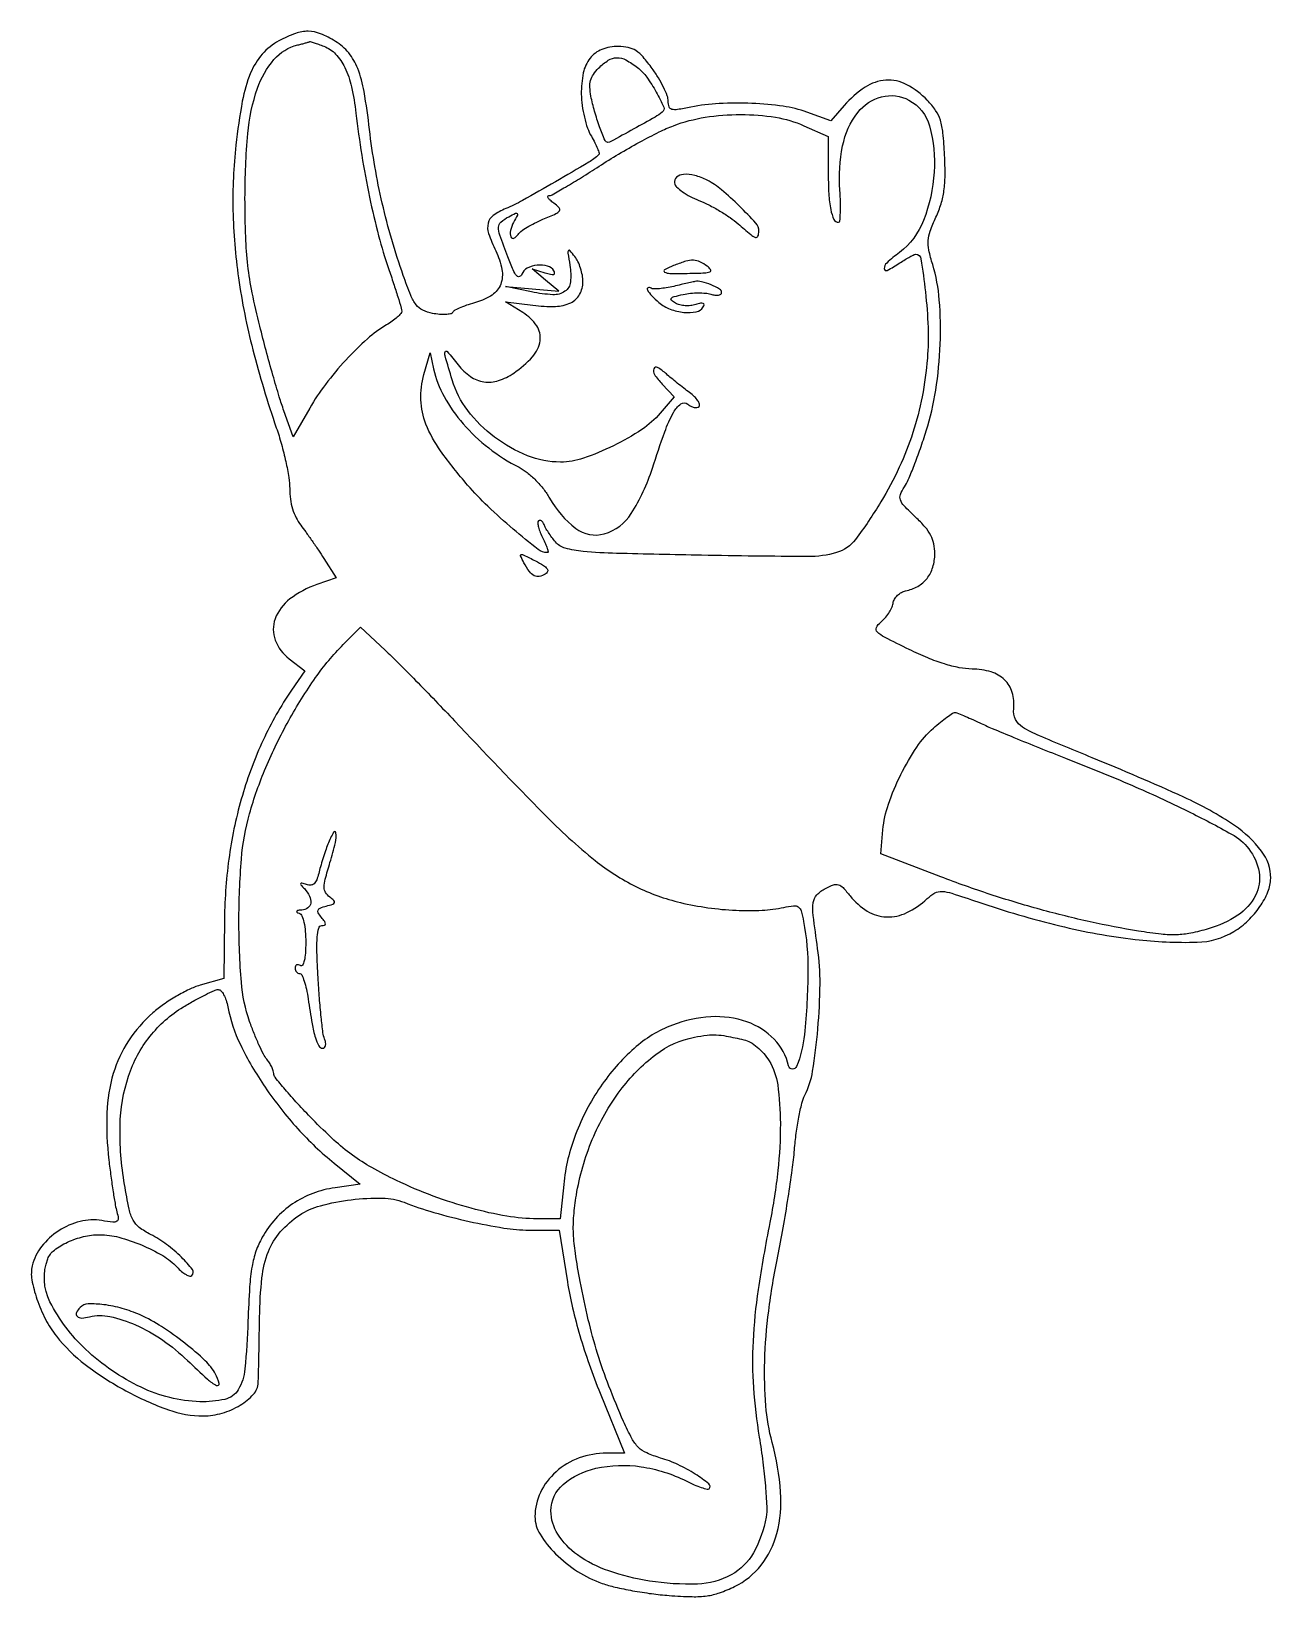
# Model space of a CAD drawing. Extents: x 41 to 273, y 2 to 296.
import ezdxf

# ---------------------------------------------------------------- set-up
doc = ezdxf.new("R2010")
doc.units = 0

msp = doc.modelspace()

# ---------------------------------------------------------------- linework, layer by layer
for points in [[(86.980118, 294.049972, 0.09235), (83.855411, 291.571002, 0.081258), (81.663879, 288.026748, 0.053349), (80.110311, 282.724737, 0.016598), (78.907519, 274.502038, 0.033499), (78.354514, 262.243483, 0.030005), (79.395867, 249.554499, 0.027546), (82.084802, 236.079007, 0.020082), (86.485318, 221.449747, -0.015423), (87.447998, 218.354209, -0.013663), (88.261312, 215.078154, -0.013853), (88.831199, 212.087706, -0.040173), (89, 209.990189, 0.03421), (89.133585, 208.040066, 0.038812), (89.532202, 206.209177, 0.041134), (90.179154, 204.561639, 0.050373), (91.053331, 203.158161, -0.008152), (92.004575, 201.88432, -0.003936), (93.182941, 200.224085, -0.003901), (94.3843, 198.473972, -0.00559), (95.419667, 196.902555), (97.732673, 193.30511), (94.116337, 192.032917, 0.077608), (89.041233, 189.305189, 0.142481), (86.262681, 185.570649, 0.182604), (86.28109, 181.591706, 0.138638), (88.913402, 178.066367), (91.826804, 175.8336), (89.326218, 172.1668, 0.041083), (84.021027, 162.823077, 0.037295), (80.114158, 152.43467, 0.035922), (77.678642, 141.192706, 0.032265), (76.761107, 129.304416), (76.620948, 118.108832), (72.172823, 116.804416, 0.040577), (70.153756, 116.02973, 0.020371), (67.73963, 114.74761, 0.020083), (65.33607, 113.210034, 0.02798), (63.327408, 111.634258, 0.067284), (58.767951, 106.385885, 0.072788), (55.911634, 100.248546, 0.06401), (54.706836, 92.8961, 0.037871), (55.072963, 84, 0.004401), (55.456051, 80.96698, 0.004938), (55.87915, 78.055668, 0.00455), (56.286176, 75.585295, 0.026299), (56.581263, 74.295891, -0.038945), (56.837032, 73.032302, -0.299792), (56.581452, 72.517309, -0.161808), (55.845717, 72.362981, -0.011701), (53.759418, 72.651615, 0.101872), (49.680248, 72.479505, 0.083009), (45.664436, 70.730055, 0.083592), (42.459695, 67.784493, 0.105759), (40.713679, 64.169813, 0.104919), (40.634644, 61.551352, 0.037741), (41.577732, 57.923741, 0.036856), (43.187963, 54.151718, 0.047271), (45.228724, 50.97916, 0.063602), (50.660714, 45.630455, 0.038238), (58.26753, 40.70952, 0.038526), (66.259012, 37.13357, 0.0864), (72.787513, 36.003738, 0.071336), (76.320872, 36.514062, 0.064545), (79.700763, 38.00232, 0.072368), (82.200729, 40.05798, 0.175624), (83.096827, 42.235302, 0.005008), (83.142599, 43.633959, 0.000579), (83.210206, 46.772245, 0.000697), (83.281089, 50.505114, 0.000569), (83.346827, 54.5, -0.022566), (83.795731, 61.9182, -0.066854), (85.000942, 66.862977, -0.088386), (87.232506, 70.511782, -0.063232), (90.839465, 73.670799, -0.084038), (94.762149, 75.447609, -0.033926), (100.552615, 76.560048, -0.033782), (106.398574, 76.878617, -0.091178), (110.462034, 76.076255, 0.024505), (116.002398, 74.192145, 0.015042), (122.687116, 72.494378, 0.014915), (129.165935, 71.256372, 0.038569), (133.905235, 70.867439), (139.51186, 70.840623), (141.086396, 61.160181, 0.017253), (142.055637, 56.271945, 0.013814), (143.42453, 51.081662, 0.013155), (145.1588, 45.70104, 0.011936), (147.226783, 40.23987), (151.792634, 29), (148.430244, 29, 0.087601), (143.308192, 28.095668, 0.094209), (138.950024, 25.49878, 0.099883), (136.031837, 21.631682, 0.112305), (135, 17.095708, 0.14038), (135.94557, 13.79419, 0.05778), (138.874707, 10.121981, 0.053206), (142.998142, 6.816422, 0.05823), (147.607414, 4.572205, 0.027544), (150.018712, 3.874377, 0.011736), (153.310828, 3.196202, 0.011571), (156.864555, 2.635293, 0.014901), (160.152853, 2.293384, 0.011518), (164.491983, 2.072898, 0.040853), (167.272354, 2.222981, 0.051615), (169.64159, 2.799577, 0.027251), (172.436299, 3.969163, 0.114291), (177.416972, 7.983957, 0.102649), (180.366016, 13.933438, 0.082437), (181.075519, 21.699895, 0.047243), (179.5, 31, -0.045609), (178.305493, 37.914068, -0.027348), (178.095011, 46.251772, -0.024378), (178.834238, 55.686917, -0.018401), (180.529222, 65.94644, 0.006134), (181.542338, 71.264149, 0.00507), (182.494728, 76.953783, 0.005122), (183.261992, 82.190989, 0.013659), (183.668633, 85.944819, -0.013279), (184.000743, 89.032526, -0.013746), (184.493463, 92.062694, -0.013564), (185.062314, 94.657521, -0.055968), (185.619701, 96.162225, 0.0773), (187.075762, 100.672257, 0.01773), (188.057163, 108.641151, 0.019219), (188.466864, 117.056138, 0.038471), (188.023427, 123.695726, -0.005159), (187.187271, 129.932491, -0.062911), (187.193764, 132.337535, -0.159338), (187.873765, 133.765698, -0.079921), (189.481112, 134.989891, -0.035645), (190.972836, 135.656299, -0.162293), (191.910403, 135.681711, -0.132394), (192.782721, 135.137311, -0.020773), (194.112435, 133.584191, 0.088572), (197.325467, 130.722666, 0.129543), (200.933115, 129.633263, 0.122821), (204.751577, 130.442371, 0.074992), (208.567215, 133.069209, -0.060885), (210.025659, 134.134838, -0.14432), (211.324489, 134.429005, -0.061716), (213.20686, 134.072432, -0.004826), (218.067215, 132.461018, 0.022487), (233.44718, 127.95801, 0.031233), (247.575306, 125.424888, 0.034576), (259.19217, 124.891972, 0.131525), (266.099722, 126.914451, 0.054436), (268.752545, 128.952763, 0.050495), (270.978612, 131.56379, 0.053877), (272.489134, 134.345768, 0.097056), (272.993411, 136.881966, 0.164842), (271.271966, 142.00819, 0.081595), (266.224515, 146.779121, 0.042209), (256.69491, 152.110152, 0.009339), (239.5, 159.522356, -0.002403), (229.6157, 163.621549, -0.039597), (226.443917, 165.261087, -0.142526), (225.138549, 166.715596, -0.137125), (224.792161, 168.66655, 0.093558), (224.512813, 171.771076, 0.132856), (223.093904, 174.135621, 0.11997), (220.54621, 175.619326, 0.06812), (217, 176.164454, -0.043491), (214.569956, 176.416679, -0.027456), (211.802255, 177.109399, -0.023587), (208.685601, 178.237586, -0.015258), (205.189844, 179.819672, -0.004352), (200.584284, 182.125683, -0.073258), (199.201091, 183.111419, -0.323051), (199.048519, 183.947791, -0.115468), (199.850014, 184.950323, 0.046084), (200.630075, 185.689602, 0.034873), (201.344755, 186.628909, 0.035716), (201.895196, 187.614595, 0.065852), (202.171653, 188.488516, -0.085303), (202.454682, 189.275933, -0.066922), (203.003895, 190.000043, -0.0669), (203.72507, 190.553598, -0.085119), (204.511484, 190.841754, 0.083704), (206.786399, 191.668083, 0.096948), (208.533655, 193.166037, 0.093925), (209.624783, 195.254366, 0.073677), (210, 197.78691, 0.050312), (209.810828, 199.662137, 0.070458), (209.247266, 201.246415, 0.058711), (208.177847, 202.810471, 0.024415), (206.401722, 204.657459, -0.011226), (204.245007, 206.784991, -0.103951), (203.549737, 207.887582, -0.184146), (203.558618, 208.90037, -0.051811), (204.296251, 210.329384, 0.044165), (205.02904, 211.697395, 0.008052), (206.115904, 214.361226, 0.008608), (207.287518, 217.53075, 0.007719), (208.394529, 220.85547, 0.038404), (210.177421, 228.49722, 0.0285), (211.004076, 237.131001, 0.029064), (210.840743, 245.446428, 0.054292), (209.595456, 252.055787, -0.019349), (208.877316, 254.799318, -0.071606), (208.744715, 256.579451, -0.071327), (209.119342, 258.32826, -0.019104), (210.207619, 260.96345, 0.032152), (211.172636, 263.484584, 0.040649), (211.717255, 265.919698, 0.033452), (211.921804, 268.759782, 0.013869), (211.834324, 272.609758, 0.011603), (211.526692, 276.778607, 0.052107), (211.039033, 279.172206, 0.074433), (210.156921, 280.981217, 0.040446), (208.592444, 282.903509, 0.079869), (204.727637, 285.825817, 0.138782), (200.824564, 286.666767, 0.131315), (196.906884, 285.34792, 0.067943), (193, 281.910683), (190.5, 279.023102), (186, 280.669005, 0.0524), (181.581244, 281.7782, 0.024512), (175.700164, 282.322089, 0.02431), (169.555864, 282.288869, 0.036703), (164.25, 281.609275, -0.010019), (161.724564, 281.147829, -0.104577), (160.677895, 281.197801, -0.252993), (160.171507, 281.671152, -0.081056), (160, 282.722153, 0.091889), (159.809425, 283.750381, 0.022396), (159.116907, 285.338027, 0.022204), (158.14445, 287.116004, 0.020507), (156.993728, 288.849962, 0.020548), (155.274365, 291.029109, 0.070737), (153.924499, 292.214146, 0.092659), (152.505987, 292.8046, 0.052459), (150.648715, 293, 0.09113), (147.538897, 292.428459, 0.137317), (145.336109, 290.800537, 0.115749), (144.061014, 288.027252, 0.053944), (143.692512, 284.063404, 0.029635), (143.850996, 281.935357, 0.025035), (144.263311, 279.715516, 0.025895), (144.860606, 277.680462, 0.049114), (145.580335, 276.13329, -0.015642), (146.243347, 274.926214, -0.024279), (146.730414, 273.842683, -0.021107), (147.033587, 272.962449, -0.286326), (146.947433, 272.649009, -0.052331), (145.091744, 271.26662, -0.002879), (138.826409, 267.596205, -0.00407), (132.650519, 264.092551, -0.028037), (129.513589, 262.570124, 0.054709), (127.175817, 261.277509, 0.182951), (126.211092, 259.850601, 0.141636), (126.306696, 257.892972, 0.028701), (127.634892, 254.639449, -0.06208), (128.795924, 251.147261, -0.139631), (128.573433, 248.38936, -0.155627), (126.971392, 246.353647, -0.083252), (124.032164, 245.008661, 0.015454), (122.482042, 244.539427, 0.019824), (121.089775, 244.008227, 0.018049), (119.980529, 243.485711, 0.136056), (119.559126, 243.095667, -0.204842), (119.151196, 242.808655, -0.039755), (118.238051, 242.689677, -0.0364), (117.076474, 242.716015, -0.026581), (115.799532, 242.907164, -0.060972), (113.938348, 243.531245, -0.117411), (112.721558, 244.513358, -0.068896), (111.701669, 246.293006, -0.011158), (110.291274, 250.034322, -0.013789), (108.132246, 256.760188, -0.014), (106.359177, 263.56097, -0.014019), (104.971565, 270.441489, -0.013913), (103.967733, 277.406321, 0.01336), (102.949371, 284.527755, 0.050086), (101.751048, 288.877174, 0.079603), (100.060515, 291.777034, 0.082826), (97.568357, 293.957753, 0.041307), (94.776048, 295.37969, 0.095219), (92.475726, 295.842576, 0.089949), (90.085821, 295.430594, 0.034106)], [(95.387004, 293.042961, -0.112783), (97.609637, 291.561415, -0.077487), (99.335509, 289.057979, -0.057193), (100.599579, 285.422772, -0.02673), (101.429119, 280.5, 0.011643), (102.516737, 272.598017, 0.011501), (103.974763, 264.722688, 0.012078), (105.683159, 257.433623, 0.019487), (107.526219, 251.332028, -0.003464), (108.473976, 248.522862, -0.004943), (109.273327, 246.015137, -0.002808), (109.913955, 243.892173, -0.071988), (110, 243.297636, -0.184654), (109.833554, 242.862307, -0.027767), (109.160204, 242.189646, -0.028062), (108.235943, 241.452483, -0.020899), (107.14112, 240.742433, 0.049233), (103.564446, 238.123931, 0.023964), (99.529545, 234.146277, 0.023576), (95.709948, 229.588238, 0.0324), (92.755779, 225.133442), (89.67752, 219.766883), (87.908279, 224.633442, -0.013875), (87.047167, 227.223717, -0.003927), (85.850896, 231.301699, -0.003954), (84.5716, 235.93168, -0.00417), (83.388887, 240.5, -0.011055), (81.963854, 246.787402, -0.021396), (81.152897, 251.877624, -0.019944), (80.747814, 257.245602, -0.00834), (80.611723, 264.5, -0.022767), (81.140345, 276.65933, -0.060556), (82.948337, 285.144522, -0.094912), (86.050016, 290.559731, -0.157285), (90.5, 293.284169, 0.003131), (91.279708, 293.477967, 0.004514), (91.966814, 293.659948, 0.002429), (92.545059, 293.821721, 0.070781), (92.6849, 293.883999, -0.214453), (92.828978, 293.903979, -0.00426), (93.554915, 293.684794, -0.00935), (94.408862, 293.40138, -0.006043)], [(154.229782, 289.033894, -0.069146), (155.968384, 287.227244, -0.030386), (157.756135, 284.421953, -0.023148), (159.141191, 281.628772, -0.347791), (158.884602, 280.645901, -0.032794), (157.531445, 279.758467, -0.002248), (153.531068, 277.518734, -0.00075), (149.207876, 275.132201, -0.126392), (148.69325, 275, -0.302957), (148.136354, 275.371532, -0.010381), (147.132159, 277.934959, -0.018477), (146.183479, 280.839907, -0.021033), (145.497378, 283.684853, -0.037407), (145.29773, 285.343291, -0.07823), (145.441509, 286.631944, -0.083053), (145.965192, 287.764884, -0.046707), (146.934853, 288.934853, -0.053583), (148.760412, 290.406088, -0.140334), (150.357497, 290.886896, -0.128797), (152.055514, 290.466667, -0.041956)], [(205.1504, 282.919509, -0.206981), (208.999669, 278.072854, -0.081487), (209.871966, 269.412826, -0.076702), (207.891526, 260.358267, -0.138566), (203.369201, 254.332437, 0.018134), (200.96803, 252.359257, 0.223457), (200.511346, 251.299759, 0.553411), (201.07079, 250.9741, 0.024076), (203.433608, 252.364542, -0.00791), (204.423544, 252.991016, -0.010918), (205.33281, 253.519584, -0.007743), (206.103417, 253.929869, -0.118997), (206.393919, 254, -0.370067), (207.404013, 253.133764, -0.010112), (208.232853, 246.930091, -0.019136), (208.727888, 240.282315, -0.029194), (208.598864, 234.5, -0.026998), (207.618994, 227.267664, -0.031077), (205.891096, 220.52261, -0.030974), (203.334541, 214.024693, -0.026493), (199.873599, 207.532063, -0.025572), (195.108264, 200.47382, -0.160395), (191.58414, 198.022608, -0.074327), (186.190946, 197.255586, -0.002956), (166.263625, 197.515063, -0.001446), (150.311288, 197.863258, -0.016539), (144.033913, 198.226435, -0.043867), (140.661675, 198.835008, -0.154064), (138.828874, 200.014816, -0.01514), (138.156694, 200.875837, -0.013967), (137.518812, 201.799008, -0.014118), (136.996944, 202.653123, -0.044275), (136.715778, 203.263379, 0.056795), (136.502705, 203.697009, 0.104053), (136.227613, 203.976454, 0.153653), (135.938127, 204.06, 0.180597), (135.674575, 203.954337, 0.235154), (135.528163, 203.577122, 0.037713), (135.663504, 202.774563, 0.034929), (135.984604, 201.779979, 0.024121), (136.478367, 200.704337, -0.015295), (136.97704, 199.666689, -0.028536), (137.305718, 198.794399, -0.033556), (137.458693, 198.158842, -0.46466), (137.324674, 198, -0.1687), (135.583534, 198.604671, -0.008705), (130.91062, 202.429417, -0.014814), (126.156346, 206.709424, -0.02338), (122.370351, 210.681077, -0.02255), (117.305039, 217.079528, -0.062202), (114.551814, 222.115809, -0.085242), (113.599137, 226.675482, -0.077888), (114.172105, 231.44485), (115.316363, 235.5), (115.990889, 232.5, 0.071034), (117.975045, 227.276118, 0.052345), (121.522018, 222.194867, 0.049135), (126.317581, 217.649731, 0.046074), (132.007851, 214.015911, -0.049685), (133.526334, 213.030726, -0.028694), (135.147569, 211.573454, -0.028268), (136.636004, 209.892451, -0.03906), (137.756815, 208.2189, 0.101139), (142.667406, 202.547508, 0.239162), (148.00953, 201.541845, 0.183402), (153.071767, 205.359937, 0.062775), (157.022721, 213.830522, -0.007861), (159.341204, 220.671337, -0.040094), (160.987437, 224.331766, -0.106417), (162.35639, 225.909004, -0.347187), (163.6476, 225.877503, 0.053859), (164.237239, 225.48687, 0.069162), (164.850081, 225.270505, 0.084637), (165.391225, 225.252958, 0.164159), (165.774166, 225.443579, 0.282229), (165.872435, 225.857009, 0.071028), (165.552411, 226.505209, 0.051495), (164.90553, 227.268059, 0.031089), (164, 228.034526, -0.005714), (162.908982, 228.86683, -0.003979), (161.695833, 229.830071, -0.004014), (160.546603, 230.772901, -0.008289), (159.666667, 231.53178, 0.046179), (158.010196, 232.754698, 0.458974), (157.287634, 232.51771, 0.256673), (157.405879, 231.439312, 0.035635), (158.877694, 229.630188), (161.096608, 227.268263), (158.508238, 224.19216, -0.0722), (155.045548, 221.111126, -0.031581), (149.698736, 218.050821, -0.031383), (144.080576, 215.715381, -0.082994), (139.80044, 215, -0.095049), (133.609961, 216.187532, -0.067454), (127.436903, 219.671051, -0.067115), (122.382793, 224.695924, -0.091654), (119.472598, 230.404227, -0.00214), (118.142346, 234.95494, -0.164539), (118.176722, 235.701054, -0.571782), (118.553992, 235.76185, -0.006073), (120.583567, 233.25, 0.074162), (122.897963, 231.070937, 0.115582), (125.433031, 230.066929, 0.115101), (128.158017, 230.291545, 0.073135), (131.027494, 231.704109, 0.057733), (134.529472, 234.768123, 0.147555), (135.961661, 237.781558, 0.189515), (135.323745, 240.582671, 0.104405), (132.75, 243.049713), (129.5, 245.070029), (134.609776, 244.424785, 0.037703), (138.829203, 244.212616, 0.104059), (141.710376, 244.894826, 0.157223), (143.381424, 246.457087, 0.127468), (144, 248.844054, 0.046108), (143.88873, 250.048114, 0.032027), (143.552737, 251.373177, 0.032407), (143.06102, 252.614506, 0.055857), (142.477404, 253.55887, 0.011753), (141.535073, 254.703764, 0.518097), (141.271582, 254.678019, 0.16891), (141.186979, 254.220093, 0.003636), (141.553825, 251.935869, -0.067509), (141.653363, 248.796783, -0.218553), (140.618817, 247.045001, -0.167081), (138.36203, 246.406062, -0.037671), (134.349513, 246.932729), (129.5, 247.94517), (134.5, 247.496871), (139.5, 247.048572), (137, 249.157442), (134.5, 251.266311), (136.875229, 250.526022, 0.018553), (137.938437, 250.237455, 0.110839), (138.509125, 250.233377, 0.358652), (138.692349, 250.465388, 0.134119), (138.566212, 250.892866, 0.189474), (137.361669, 251.794793, 0.093827), (135.427876, 251.951969, 0.092935), (133.554651, 251.390229, 0.181665), (132.524545, 250.25, -0.214079), (132.076446, 249.812251, -0.322209), (131.570929, 249.952966, -0.067903), (130.910967, 251.053202, -0.009658), (129.918371, 253.5, -0.005818), (128.39683, 257.611602, -0.091166), (128.157707, 259.084282, -0.214201), (128.611988, 260.042053, -0.053673), (130.075694, 261.04051, -0.00808), (131.367449, 261.705212, -0.340051), (131.654245, 261.648122, -0.304295), (131.693616, 261.342096, -0.007141), (130.994674, 259.990048, 0.06394), (130.410866, 258.456227, 0.149898), (130.485588, 257.244638, 0.447998), (131.060981, 257.021965, 0.136867), (131.839418, 257.740173, -0.099008), (132.360199, 258.298131, -0.019437), (133.510634, 259.057803, -0.019924), (134.94352, 259.849722, -0.01732), (136.502614, 260.565539, 0.007736), (138.937571, 261.627469, 0.140039), (139.577955, 262.172341, 0.352678), (139.527081, 262.732457, 0.042708), (138.526439, 263.604326, -0.022405), (137.856497, 264.141856, -0.063658), (137.461302, 264.590021, -0.206715), (137.409457, 264.862768, -0.351194), (137.580739, 265, 0.129338), (138.227303, 265.170096, 0.003613), (140.751308, 266.621021, 0.007174), (143.703324, 268.403795, 0.00484), (147.021869, 270.518368, -0.010603), (150.670998, 272.784885, -0.008937), (154.625174, 275.031703, -0.009042), (158.307737, 276.952457, -0.024611), (161, 278.133716, -0.052032), (166.899891, 279.70502, -0.039152), (173.598391, 280.228914, -0.039864), (180.113635, 279.707243, -0.06431), (185.442379, 278.128513), (190, 276.112461), (190, 269.638018, 0.012451), (190.107608, 265.31733, 0.036746), (190.472583, 262.371287, 0.058308), (191.062075, 260.551087, 0.293277), (191.920799, 260, 0.386414), (192.183769, 260.238904, 0.012768), (192.291771, 261.772632, 0.018305), (192.307669, 263.720668, 0.010941), (192.191124, 266.034491, -0.067247), (192.707115, 274.334867, -0.115061), (195.557756, 280.625213, -0.169536), (200.027126, 283.555381, -0.18606)], [(161.176676, 267.377393, 0.152569), (161.577481, 266.642833, 0.036639), (162.65627, 265.742892, 0.034282), (164.105278, 264.847552, 0.028183), (165.759562, 264.091687, -0.024988), (167.61595, 263.257767, -0.016205), (169.676525, 262.119799, -0.0163), (171.62135, 260.874381, -0.029523), (173.11239, 259.714294, 0.005607), (175.460297, 257.70019, 0.087277), (176.375019, 257.171958, 0.408576), (176.82852, 257.377847, 0.092479), (177, 258.297052, 0.185046), (176.411279, 259.833324, 0.014666), (173.347615, 263.048744, 0.020603), (169.989991, 266.108598, 0.056226), (167.315741, 267.881767, 0.051735), (164.96362, 268.793485, 0.087316), (162.863315, 268.987718, 0.155502), (161.552462, 268.44811, 0.27365)], [(161.25, 251.968838, 0.020492), (159.30978, 251.095014, 0.602479), (159.300291, 250.667126, 0.126439), (160.279455, 250.409847, 0.004991), (164.016322, 250.426957, 0.006159), (166.825945, 250.502493, 0.085502), (167.815156, 250.713114, 0.476686), (167.93825, 251.109955, 0.087721), (167.325193, 251.75, 0.048087), (165.935643, 252.575094, 0.101277), (164.721748, 252.869418, 0.081417), (163.32191, 252.69143, 0.023314)], [(161.024707, 247.97786, -0.016643), (159.637266, 247.699897, -0.021237), (158.342711, 247.541206, -0.019753), (157.271249, 247.498317, -0.139413), (156.774707, 247.639239, 0.223476), (156.217096, 247.702998, 0.466412), (156.078477, 247.347803, 0.064026), (156.910345, 246.203589, 0.029763), (158.25, 244.943562, 0.083318), (160.362191, 243.708779, 0.065726), (162.943695, 243.10024, 0.073328), (165.264825, 243.207444, 0.20914), (166.566212, 244.107134, 0.112393), (166.713603, 244.537821, 0.358524), (166.558195, 244.773676, 0.130377), (166.064214, 244.79364, 0.022112), (165.145409, 244.546151, -0.054859), (164.215537, 244.35986, -0.040245), (163.162861, 244.351788, -0.040968), (162.152104, 244.509381, -0.068518), (161.352338, 244.822698, -0.04858), (160.593243, 245.350186, -0.42111), (160.567586, 245.719926, -0.147407), (161.097224, 246.044819, -0.010331), (162.809688, 246.4582, -0.028437), (164.162262, 246.675569, -0.023258), (165.625206, 246.757545, -0.023862), (166.980978, 246.705666, -0.055399), (167.977529, 246.507132, 0.041337), (168.752596, 246.329979, 0.073536), (169.405899, 246.33307, 0.114877), (169.838216, 246.505888, 0.245182), (170, 246.815981, 0.269505), (169.617086, 247.474783, 0.031415), (168.025201, 248.253562, 0.035899), (166.264721, 248.837765, 0.106457), (165, 248.883984, 0.011483), (164.663177, 248.816215, 0.000649), (163.626008, 248.581219, 0.000995), (162.392342, 248.297434, 0.00073)], [(136.943367, 193.964999, -0.09123), (135.814014, 193.52486, -0.172309), (134.859522, 193.670683, -0.116089), (133.954596, 194.470817, -0.03107), (132.937728, 196.116357, -0.013754), (132.303718, 197.383608, -0.49798), (132.43586, 197.632741, -0.156998), (132.917091, 197.55883, -0.00335), (135.077972, 196.459679, -0.017505), (136.589487, 195.609715, -0.095658), (137.279999, 194.981743, -0.2591), (137.351558, 194.454936, -0.162709)], [(119.900613, 166.440945, 0.005231), (136.704862, 148.92666, 0.029542), (146.293888, 140.231386, 0.054362), (153.919167, 135.355946, 0.057092), (162.293519, 132.335127, 0.023395), (167.450182, 131.368222, 0.02288), (172.713102, 130.878312, 0.024125), (177.614309, 130.884064, 0.041722), (181.651009, 131.423349, -0.025505), (183.520007, 131.734957, -0.184064), (184.388677, 131.51329, -0.172659), (184.920036, 130.760989, -0.021892), (185.378397, 128.796509, -0.04857), (186.204453, 119.474351, -0.023709), (185.534508, 107.543432, -0.067692), (184.085067, 101.586462, -0.741258), (182.564447, 101.706577, 0.140814), (179.871349, 106.683573, 0.114927), (174.74062, 109.944531, 0.098508), (167.983368, 110.903217, 0.078466), (160.770236, 109.350257, 0.090389), (153.612061, 104.971784, 0.060899), (147.280769, 97.751636, 0.058344), (142.619388, 88.834931, 0.065856), (140.383511, 79.439054), (139.72381, 73), (135.423958, 73, -0.042055), (129.735404, 73.479309, -0.024386), (123.032495, 74.956282, -0.022931), (115.929425, 77.243333, -0.022321), (109, 80.189293, -0.017053), (104.398886, 82.588921, -0.028999), (100.75301, 84.940291, -0.027709), (97.293367, 87.773604, -0.01405), (93.25, 91.691969, -0.006957), (90.47188, 94.620281, -0.010341), (88.129688, 97.266703, -0.005792), (86.245893, 99.538853, -0.171821), (86, 100.233275, 0.082349), (85.911289, 100.768246, 0.030113), (85.619487, 101.480433, 0.028875), (85.200393, 102.235325, 0.030655), (84.704637, 102.921259, -0.053866), (84.085469, 103.86736, -0.011307), (83.225101, 105.65187, -0.011731), (82.317961, 107.778594, -0.010869), (81.486938, 110, -0.064438), (79.932952, 117.379621, -0.019564), (79.478009, 128.82613, -0.020136), (79.941582, 140.50701, -0.048732), (81.46353, 149, -0.031794), (84.509533, 157.658473, -0.025875), (88.818659, 166.498153, -0.026485), (93.842076, 174.541437, -0.042193), (99.035885, 180.763503), (102.263718, 184.027006), (106.881859, 179.704448, -0.008008), (109.21897, 177.445626, -0.002582), (112.611101, 174.025239, -0.002574), (116.345703, 170.181034, -0.002885)], [(218.434276, 166.062641, 0.011181), (220.734387, 165.029071, 0.002312), (224.830693, 163.319663, 0.002429), (229.607657, 161.379186, 0.002287), (234.5, 159.445392, -0.008614), (246.932677, 154.348295, -0.013341), (257.463446, 149.480553, -0.012207), (265.667859, 145.166606, -0.099271), (268.879108, 142.426559, -0.126402), (270.81107, 138.042165, -0.159078), (270.143196, 133.680235, -0.131062), (266.81372, 129.94544, -0.07493), (261.292673, 127.396705, -0.0206), (257.999704, 126.584867, -0.042312), (255.363183, 126.277786, -0.036263), (252.465752, 126.396991, -0.011582), (248.190164, 126.985464, -0.014462), (239.15374, 128.712682, -0.012582), (229.7989, 131.031192, -0.012335), (220.373004, 133.872524, -0.012429), (211.122635, 137.168701), (199.860738, 141.5), (200.267443, 146, -0.060309), (201.28862, 150.776878, -0.032407), (203.6155, 156.344487, -0.032444), (206.617869, 161.521683, -0.06506), (209.730452, 165.068195, -0.008967), (211.056905, 166.19136, -0.012703), (212.279504, 167.138782, -0.00881), (213.322861, 167.877737, -0.150782), (213.719072, 168, -0.092404), (214.141587, 167.921243, -0.005319), (215.372073, 167.430901, -0.007956), (216.829548, 166.804776, -0.005753)], [(96.169036, 143.282065, 0.01086), (95.702133, 142.02202, 0.006801), (95.208116, 140.528975, 0.006825), (94.761454, 139.04459, 0.012353), (94.442735, 137.816573, -0.035182), (94.060882, 136.580254, -0.114716), (93.581408, 135.876901, -0.169175), (92.960011, 135.607671, -0.102976), (92.158301, 135.713752, 0.011596), (91.267113, 136.002756, 0.357055), (91.066358, 135.918943, 0.308546), (91.091915, 135.685723, 0.010074), (91.75, 134.947179, -0.072067), (92.715406, 133.548428, -0.146991), (92.936902, 132.245079, -0.206984), (92.394651, 131.323329, -0.147493), (91.25, 130.921053, 0.021021), (90.583427, 130.862835, 0.185333), (90.327933, 130.724694, 0.449116), (90.351958, 130.54862, 0.051902), (90.75, 130.337719, -0.198435), (91.271127, 129.827004, -0.044892), (91.661852, 128.623765, -0.036422), (91.917821, 126.946594, -0.019662), (92, 124.85765, -0.015291), (91.937696, 122.820897, -0.041127), (91.730808, 121.387748, -0.080002), (91.410924, 120.598889, -0.416755), (91, 120.5, 0.082592), (90.6179, 120.656512, 0.161196), (90.29375, 120.6254, 0.182303), (90.078288, 120.413961, 0.108972), (90, 120.059017, 0.082317), (90.067044, 119.654551, 0.092362), (90.260397, 119.311086, 0.100641), (90.548346, 119.081426, 0.118716), (90.886456, 119, -0.295905), (91.269207, 118.751747, -0.025119), (91.713825, 117.604687, -0.026908), (92.131435, 116.070434, -0.017167), (92.458219, 114.25, 0.006503), (93.191756, 109.594927, 0.030106), (93.811268, 106.943011, 0.056303), (94.447123, 105.448151, 0.270345), (95.215397, 105, 0.212146), (95.53838, 105.143498, 0.13965), (95.720641, 105.514062, 0.089303), (95.721469, 106.079498, 0.048632), (95.533115, 106.75, -0.060993), (95.239996, 107.901749, -0.005548), (94.895627, 110.85, -0.007123), (94.572985, 114.388213, -0.005514), (94.319046, 118.25, -0.005848), (94.113113, 123.043204, -0.02564), (94.169854, 125.875944, -0.04352), (94.436808, 127.54841, -0.34407), (95.015365, 128, 0.077979), (95.543207, 128.082824, 0.335972), (95.714293, 128.326953, 0.146568), (95.567283, 128.758901, 0.018406), (94.957994, 129.550615, -0.036617), (94.344371, 130.411009, -0.241452), (94.307261, 130.922077, -0.204707), (94.706405, 131.305732, -0.026506), (95.858844, 131.673338, 0.016399), (97.071698, 132.033385, 0.225506), (97.393987, 132.342762, 0.307654), (97.303918, 132.71948, 0.02696), (96.503309, 133.373922, -0.099378), (95.736184, 134.211841, -0.138404), (95.468212, 135.187099, -0.062408), (95.66877, 136.702728, -0.008114), (96.548046, 139.849833, 0.012205), (97.558555, 143.584276, 0.087682), (97.679235, 145.440097, 0.732941), (97.224968, 145.53021, 0.031275)], [(77.391028, 112.75, 0.067084), (79.742419, 105.66807, 0.035794), (84.384429, 97.674103, 0.034311), (90.499072, 89.896353, 0.039488), (97.35977, 83.414481), (102.219539, 79.5), (97.524917, 78.82076, 0.054506), (93.307853, 77.732318, 0.059034), (89.546147, 75.776673, 0.059353), (86.362182, 73.006993, 0.056126), (83.848976, 69.5175, 0.043725), (82.66249, 66.893398, 0.042206), (81.933357, 64.07186, 0.026709), (81.486307, 60.205591, 0.006518), (81.174036, 53.795216, -0.013779), (80.605202, 44.805891, -0.112268), (79.339749, 40.913746, -0.205384), (76.844143, 39.102886, -0.064274), (72.142905, 38.65867, -0.103408), (61.105173, 41.362662, -0.077125), (50.733707, 48.462363, -0.087063), (44.035287, 57.405033, -0.211994), (43.621181, 65.455198, -0.138435), (44.854659, 67.106606, -0.054506), (47.303773, 68.592178, -0.050866), (50.32928, 69.644374, -0.058328), (53.367435, 70, -0.065358), (56.942051, 69.530738, -0.034147), (61.198996, 68.075831, -0.034174), (65.178323, 66.074876, -0.071757), (67.869465, 63.909738, 0.029503), (68.727145, 63.091637, 0.046731), (69.559333, 62.510747, 0.059992), (70.252687, 62.220729, 0.271845), (70.66005, 62.326716, 0.375835), (70.735143, 63.456083, 0.033938), (68.711531, 65.761184, 0.036116), (65.908802, 68.171592, 0.041063), (62.901174, 70.040519, -0.04182), (60.778024, 71.364291, -0.113003), (59.634379, 72.709365, -0.068702), (58.890553, 74.7962, -0.008949), (58.009096, 79.446823, -0.047172), (57.178438, 90.480541, -0.075383), (58.770941, 99.779367, -0.087366), (62.775955, 107.209385, -0.089556), (69.048885, 112.75, -0.009038), (71.189083, 113.994726, -0.011961), (73.183741, 115.045312, -0.00941), (74.873845, 115.845192, -0.106201), (75.594472, 116, -0.213913), (76.091725, 115.777061, -0.055775), (76.610176, 115.045312, -0.0465), (77.069475, 113.994446, -0.033139)], [(174.167403, 106.594624, -0.076249), (175.377546, 106.124781, -0.043158), (176.670625, 105.223321, -0.040304), (177.898405, 104.019293, -0.040278), (178.917403, 102.633644, -0.105612), (180.523128, 98.139124, -0.032013), (181.022732, 90.876492, -0.028784), (180.554453, 82.027923, -0.021049), (179.059349, 72.301107, 0.011261), (176.867817, 59.69201, 0.025041), (175.89994, 49.996134, 0.029524), (175.983436, 41.30707, 0.02353), (177.065664, 31.994474, -0.009114), (177.74345, 27.337136, -0.010329), (178.219372, 22.848377, -0.009618), (178.47088, 19.027868, -0.054829), (178.342858, 17, -0.083562), (175.987525, 10.327402, -0.141762), (171.82136, 6.18052, -0.117639), (165.466716, 4.440762, -0.047897), (156.462442, 5.006, -0.042948), (148.829746, 6.908314, -0.072567), (142.977841, 9.917636, -0.094767), (139.299101, 13.772945, -0.144237), (138, 18.182608, -0.221359), (140.306844, 23.137938, -0.121013), (146.441743, 26.166466, -0.091553), (154.889057, 26.463153, -0.079502), (163.346905, 23.789629, 0.013307), (164.854149, 23.083324, 0.020424), (166.197661, 22.561044, 0.015814), (167.297603, 22.222844, 0.269255), (167.649568, 22.316234, 0.445987), (167.599265, 23.253379, 0.028108), (165.077527, 25.061087, 0.031662), (161.82046, 26.850766, 0.038026), (158.553229, 28.092222, -0.030985), (155.963337, 29.034843, -0.092615), (154.40925, 30.088298, -0.076376), (153.179265, 31.747476, -0.016697), (151.621546, 34.955181, -0.01263), (148.874446, 41.573648, -0.01685), (146.738363, 47.720136, -0.016676), (145.004891, 54.04692, -0.011979), (143.476295, 61.214376, -0.009203), (142.577885, 66.51942, -0.026389), (142.21756, 70.238443, -0.03204), (142.284639, 73.55239, -0.019982), (142.766239, 77.408326, -0.0572), (145.758347, 87.873208, -0.062275), (150.987442, 97.066591, -0.06943), (157.661944, 103.81111, -0.11602), (164.91255, 107.05748, -0.015779), (167.298442, 107.438619, -0.044235), (168.988, 107.503599, -0.034986), (170.869257, 107.276924, -0.00707)], [(49.666667, 56.333333, 0.090974), (49.013826, 55.387122, 0.313764), (49.144051, 54.693445, 0.206109), (49.980181, 54.368536, 0.05255), (51.451912, 54.577287, -0.115357), (55.2758, 54.639262, -0.051466), (60.090401, 53.063321, -0.046181), (65.169823, 50.21229, -0.041442), (69.841511, 46.383196, 0.00714), (73.550566, 42.891954, 0.072645), (75.296079, 41.708411, 0.63362), (75.756223, 42.079555, 0.063561), (75.082172, 43.84646, 0.081747), (73.162962, 46.347474, 0.021965), (69.350874, 49.61888, 0.022973), (64.968925, 52.742931, 0.0369), (60.942542, 54.940726, 0.037212), (57.594463, 56.168537, 0.038574), (54.141256, 56.868506, 0.039854), (51.187963, 56.99621, 0.189456)]]:
    msp.add_lwpolyline(points, format="xyb", close=True)

doc.saveas('drawing.dxf')
